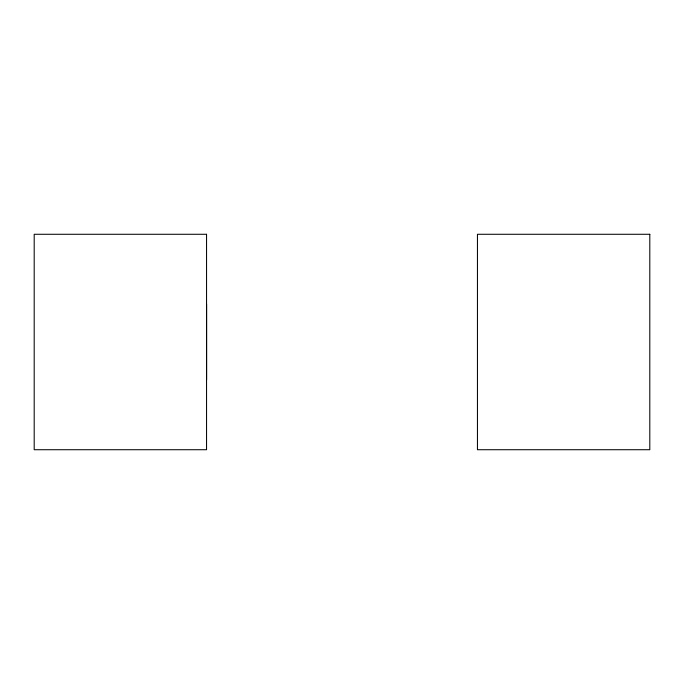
<?xml version="1.0" encoding="UTF-8"?>
<svg xmlns="http://www.w3.org/2000/svg" width="684" height="684" viewBox="0 0 684 684"><rect width="100%" height="100%" fill="white"/><g stroke="black" fill="none" stroke-linecap="round" stroke-linejoin="round"><path stroke-width="1.03" d="M206.594 304.294L206.594 379.706M206.551 234.279L34.2 234.279L34.2 449.721L206.551 449.721L206.551 234.279M649.8 234.279L477.449 234.279L477.449 449.721L649.8 449.721L649.8 234.279"/></g></svg>
